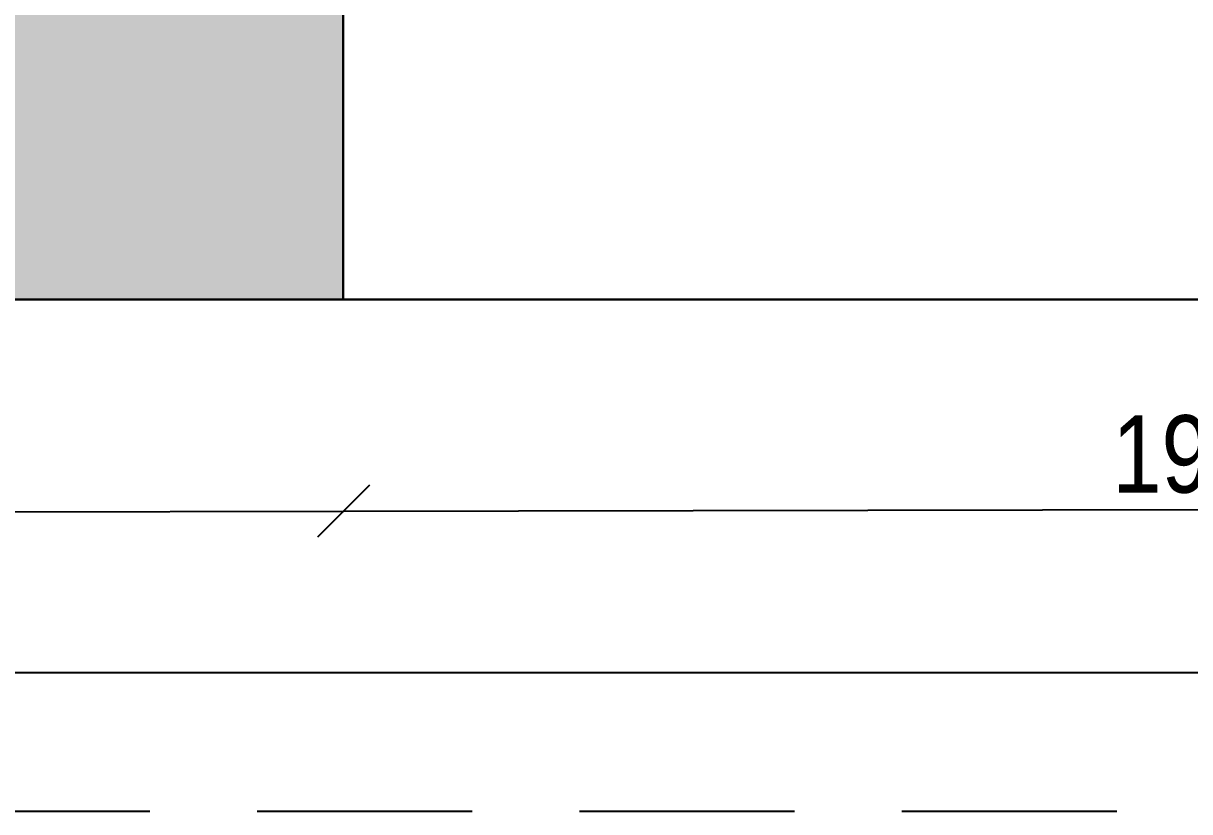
# Model space of a CAD drawing. Header units: metres. Extents: x 493 to 630, y -132 to -15.
# Drawn here: x 547.991 to 549.348, y -93.39 to -92.473 of the extents above; entities that cross this region are included whole.
import ezdxf

# ---------------------------------------------------------------- set-up
doc = ezdxf.new("R2010")
doc.units = ezdxf.units.M
doc.header["$MEASUREMENT"] = 0
doc.header["$PDMODE"] = 3
doc.linetypes.add('HIDDEN2', pattern=[0.1875, 0.125, -0.0625])
for name, color, linetype in [('a_caramida', 2, 'Continuous'), ('a_cote_50', 9, 'Continuous'), ('a_pereti_hasuri', 253, 'Continuous'), ('a_scari_punctat', 40, 'HIDDEN2'), ('a_vederi', 74, 'Continuous')]:
    doc.layers.add(name, color=color, linetype=linetype)
doc.styles.get("Standard").update_dxf_attribs({"font": 'ARIALN.TTF'})
doc.dimstyles.new('50 cote', dxfattribs={"dimtxt": 0.09, "dimasz": 0.06, "dimexe": 0, "dimexo": 0, "dimgap": 0.018, "dimtad": 1, "dimdec": 1, "dimlfac": 100, "dimrnd": 0.5, "dimdsep": 46, "dimtxsty": 'Standard', "dimblk": 'OBLIQUE', "dimcen": 0.00045, "dimclrd": 256, "dimclrt": 4, "dimadec": 1, "dimazin": 0, "dimtfac": 1, "dimtdec": 1, "dimtix": 1, "dimtofl": 0, "dimtmove": 0, "dimatfit": 3, "dimldrblk": 'OBLIQUE', "dimfxl": 0, "dimtolj": 1, "dimtzin": 0, "dimarcsym": 0})

# ---------------------------------------------------------------- blocks, each defined once
blk = doc.blocks.new('_Oblique')
at = {"color": 0, "linetype": 'ByBlock', "lineweight": -2}
blk.add_line((-0.5, -0.5), (0.5, 0.5), dxfattribs=at)
blk = doc.blocks.new('*D1090')
at = {"layer": 'a_cote_50', "lineweight": -2, "ltscale": 0.3}
blk.add_line((-9.7383, -67.3222), (-8.7033, -67.3203), dxfattribs=at)
at = {"layer": 'Defpoints', "color": 0, "ltscale": 0.3}
for p in [(-9.7388, -67.0744), (-8.7038, -67.0744), (-8.7033, -67.3203)]:
    blk.add_point(p, dxfattribs=at)
at = {"layer": 'a_cote_50', "lineweight": -2, "ltscale": 0.3, "xscale": 0.06, "yscale": 0.06, "zscale": 0.06}
for p, rotation in [((-9.7383, -67.3222), 180.1079428696821), ((-8.7033, -67.3203), 0.1079428696821681)]:
    blk.add_blockref('_Oblique', p, dxfattribs=dict(at, rotation=rotation))
at = {"layer": 'a_cote_50', "color": 4, "ltscale": 0.3, "insert": (-9.2209, -67.2573), "char_height": 0.09, "attachment_point": 5, "rotation": 0.1079}
blk.add_mtext('\\A1;103.5', dxfattribs=at)
blk = doc.blocks.new('*D1091')
at = {"layer": 'a_cote_50', "lineweight": -2, "ltscale": 0.3}
blk.add_line((-8.7033, -67.3203), (-6.7433, -67.3166), dxfattribs=at)
at = {"layer": 'Defpoints', "color": 0, "ltscale": 0.3}
for p in [(-8.7038, -67.0744), (-6.7438, -67.0744), (-6.7433, -67.3166)]:
    blk.add_point(p, dxfattribs=at)
at = {"layer": 'a_cote_50', "lineweight": -2, "ltscale": 0.3, "xscale": 0.06, "yscale": 0.06, "zscale": 0.06}
for p, rotation in [((-8.7033, -67.3203), 180.1079428696821), ((-6.7433, -67.3166), 0.1079428696821681)]:
    blk.add_blockref('_Oblique', p, dxfattribs=dict(at, rotation=rotation))
at = {"layer": 'a_cote_50', "color": 4, "ltscale": 0.3, "insert": (-7.7234, -67.2545), "char_height": 0.09, "attachment_point": 5, "rotation": 0.1079}
blk.add_mtext('\\A1;196', dxfattribs=at)
blk = doc.blocks.new('*D1105')
at = {"layer": 'a_cote_50', "lineweight": -2, "ltscale": 0.3}
blk.add_line((-50.9468, -67.5081), (13.8782, -67.5081), dxfattribs=at)
at = {"layer": 'Defpoints', "color": 0, "ltscale": 0.3}
for p in [(13.8782, -63.4009), (-50.9468, -67.0744), (13.8782, -67.5081)]:
    blk.add_point(p, dxfattribs=at)
at = {"layer": 'a_cote_50', "lineweight": -2, "ltscale": 0.3, "xscale": 0.06, "yscale": 0.06, "zscale": 0.06, "rotation": 180}
blk.add_blockref('_Oblique', (-50.9468, -67.5081), dxfattribs=at)
at = {"layer": 'a_cote_50', "lineweight": -2, "ltscale": 0.3, "xscale": 0.06, "yscale": 0.06, "zscale": 0.06}
blk.add_blockref('_Oblique', (13.8782, -67.5081), dxfattribs=at)
at = {"layer": 'a_cote_50', "color": 4, "ltscale": 0.3, "insert": (-18.5343, -67.4441), "char_height": 0.09, "attachment_point": 5}
blk.add_mtext('\\A1;6482.5', dxfattribs=at)
blk = doc.blocks.new('COTE EXY')
at = {"layer": 'a_cote_50', "ltscale": 0.3}
dim = blk.add_linear_dim(base=(13.8782, -67.5081), p1=(-50.9468, -67.0744), p2=(13.8782, -63.4009), dimstyle='50 cote', dxfattribs=at)
dim.commit()
dim.dimension.update_dxf_attribs({"geometry": '*D1105', "text_midpoint": (-18.5343, -67.4441)})
for base, p1, p2, picture, middle in [((-8.7033, -67.3203), (-9.7388, -67.0744), (-8.7038, -67.0744), '*D1090', (-9.2209, -67.2573)), ((-6.7433, -67.3166), (-8.7038, -67.0744), (-6.7438, -67.0744), '*D1091', (-7.7234, -67.2545))]:
    dim = blk.add_linear_dim(base=base, p1=p1, p2=p2, angle=180.1079, dimstyle='50 cote', override={"dimtmove": 1}, dxfattribs=at)
    dim.commit()
    dim.dimension.update_dxf_attribs({"geometry": picture, "text_midpoint": middle})

msp = doc.modelspace()

# ---------------------------------------------------------------- hatches: boundary and pattern name
at = {"layer": 'a_pereti_hasuri', "ltscale": 0.3}
h = msp.add_hatch(dxfattribs=at)
h.set_pattern_fill('ANSI33', color=256, scale=0.25, style=0)
h.set_pattern_definition([(45, (-4876.954644, 8292.469365), (-0.04419417382, 0.04419417382), []), (45, (-4876.91045, 8292.469365), (-0.04419417382, 0.04419417382), [0.03125, -0.015625])])
h.paths.add_polyline_path([(548.2353, -89.1771), (548.2353, -86.5196), (547.4783, -86.5196), (547.4783, -87.0246), (541.6383, -87.0246), (541.6383, -88.7646), (541.7233, -88.7646), (542.0233, -88.7646), (542.0233, -88.0896), (541.7233, -88.0896), (541.7233, -87.1194), (542.0233, -87.1194), (547.7733, -87.1194), (547.7733, -91.9194), (547.5483, -91.9194), (547.5483, -92.0794), (547.3283, -92.0794), (547.3283, -92.7946), (548.3633, -92.7946), (548.3633, -91.8771), (548.1653, -91.8771), (548.1653, -89.4571), (548.2903, -89.4571), (548.2903, -89.1771)])

# ---------------------------------------------------------------- linework, layer by layer
at = {"layer": 'a_caramida', "ltscale": 0.3}
msp.add_lwpolyline([(548.2353, -89.1771), (548.2353, -86.5196), (547.4783, -86.5196), (547.4783, -87.0246), (541.6383, -87.0246), (541.6383, -88.7646), (541.7233, -88.7646), (542.0233, -88.7646), (542.0233, -88.0896), (541.7233, -88.0896), (541.7233, -87.1194), (542.0233, -87.1194), (547.7733, -87.1194), (547.7733, -91.9194), (547.5483, -91.9194), (547.5483, -92.0794), (547.3283, -92.0794), (547.3283, -92.7946), (548.3633, -92.7946), (548.3633, -91.8771), (548.1653, -91.8771), (548.1653, -89.4571), (548.2903, -89.4571), (548.2903, -89.1771)], close=True, dxfattribs=at)
at = {"layer": 'a_cote_50', "ltscale": 0.3}
msp.add_lwpolyline([(570.6253, -47.6311), (570.6253, -59.2511), (570.7953, -59.2511), (570.7953, -59.8811), (570.6253, -59.8811), (570.6253, -60.0711), (570.2953, -60.0711), (570.2953, -62.2811), (570.6253, -62.2811), (570.6253, -62.4711), (570.7953, -62.4711), (570.7953, -63.1111), (570.6253, -63.1111), (570.6253, -74.7411), (570.8655, -74.7411), (570.8664, -81.6911), (570.9453, -81.6911), (570.9453, -89.1211), (568.7453, -89.1211), (568.7453, -92.7946), (506.1203, -92.7946)], dxfattribs=at)
at = {"layer": 'a_cote_50', "color": 242, "ltscale": 0.3}
msp.add_lwpolyline([(568.7453, -92.7946), (568.7453, -83.0646), (553.7853, -83.0646), (553.785, -79.3896), (504.215, -79.3896), (506.1203, -92.7946)], close=True, dxfattribs=at)
at = {"layer": 'a_scari_punctat', "ltscale": 2}
msp.add_lwpolyline([(571.9632, -39.2176), (571.9695, -48.4811), (571.6331, -48.4811), (571.6331, -89.7166), (569.5132, -89.7166), (569.5132, -93.3901), (505.4682, -93.3901)], dxfattribs=at)
at = {"layer": 'a_vederi', "ltscale": 0.3}
msp.add_lwpolyline([(548.3633, -92.4444), (548.3633, -92.6946), (548.3633, -92.6946), (548.3633, -92.7946), (550.3233, -92.7946), (550.3233, -92.7946), (550.3233, -92.6946), (550.3233, -92.6946), (550.3233, -92.4444)], close=True, dxfattribs=at)

# ---------------------------------------------------------------- block references
at = {"layer": 'a_cote_50'}
msp.add_blockref('COTE EXY', (557.0671, -25.7202), dxfattribs=at)

doc.saveas('drawing.dxf')
